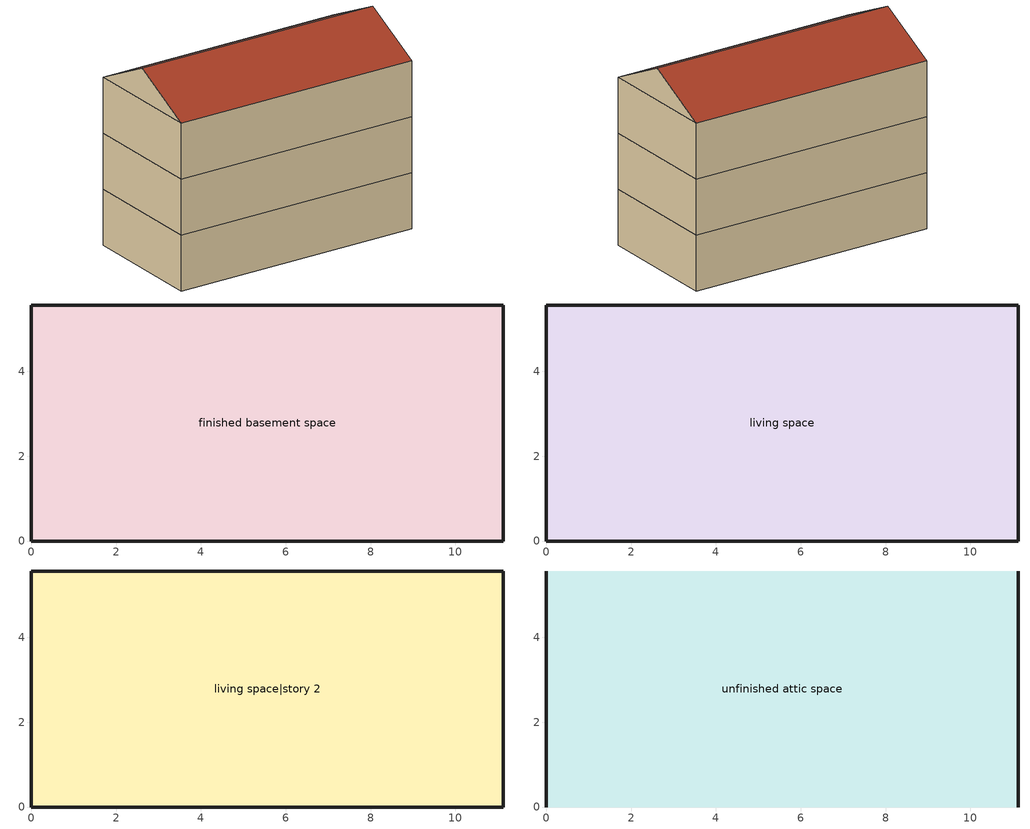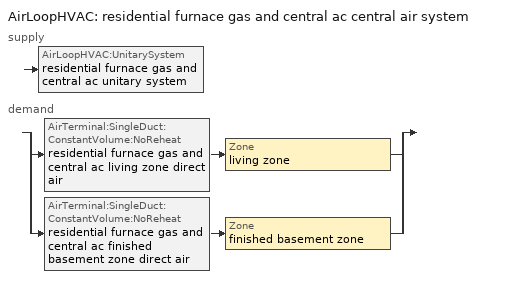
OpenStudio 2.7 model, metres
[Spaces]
finished basement space
 floor foundation: 0,0 0,5.56 11.13,5.56 11.13,0 z-2.44
 wall foundation: 0,5.56 0,0 11.13,0 11.13,5.56 0,5.56 z-2.44:0
living space
 floor to finished basement space: 0,0 0,5.56 11.13,5.56 11.13,0 z0
 wall outside: 0,5.56 0,0 11.13,0 11.13,5.56 0,5.56 z0:2.44
living space|story 2
 floor to living space: 0,0 0,5.56 11.13,5.56 11.13,0 z2.44
 wall outside: 0,5.56 0,0 11.13,0 11.13,5.56 0,5.56 z2.44:4.88
unfinished attic space
 floor to living space|story 2: 0,5.56 11.13,5.56 11.13,0 0,0 z4.88
 wall outside: 0,2.78,6.27 0,5.56,4.88 0,0,4.88; 11.13,2.78,6.27 11.13,0,4.88 11.13,5.56,4.88
 roof outside: 11.13,2.78,6.27 0,2.78,6.27 0,0,4.88 11.13,0,4.88; 0,2.78,6.27 11.13,2.78,6.27 11.13,5.56,4.88 0,5.56,4.88
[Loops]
AirLoopHVAC 'residential furnace gas and central ac central air system'
 supply: AirLoopHVAC:UnitarySystem 'residential furnace gas and central ac unitary system'
 demand: split
  | AirTerminal:SingleDuct:ConstantVolume:NoReheat 'residential furnace gas and central ac living zone direct air' > Zone 'living zone'
  | AirTerminal:SingleDuct:ConstantVolume:NoReheat 'residential furnace gas and central ac finished basement zone direct air' > Zone 'finished basement zone'
[Building]
Building 1: North Axis {deg}=0; Standards Number of Stories=3; Standards Number of Above Ground Stories=2; Standards Building Type=singlefamilydetached; Standards Number of Living Units=1
[Site]
Denver Intl Ap_CO_USA: Latitude {deg}=39.83; Longitude {deg}=-104.65; Time Zone {hr}=-7; Elevation {m}=1650
[ClimateZones]
Climate Zone Institution Name 2=Building America; Climate Zone Document Year 2=0; Climate Zone Value 2=Cold
[Site:WaterMainsTemperature]
Calculation Method=Correlation; Annual Average Outdoor Air Temperature {C}=10.8753; Maximum Difference In Monthly Average Outdoor Air Temperatures {deltaC}=23.1524
[Site:GroundTemperature:Deep]
10.8753, 10.8753, 10.8753, 10.8753, 10.8753, 10.8753, 10.8753, 10.8753, 10.8753, 10.8753, 10.8753, 10.8753
[Material]
EMPD dummy: Roughness=Rough; Thickness {m}=0.001; Conductivity {W/m-K}=0.1; Density {kg/m3}=100; Specific Heat {J/kg-K}=100; Thermal Absorptance=0.9; Solar Absorptance=0.5; Visible Absorptance=0.1
[MaterialProperty:MoisturePenetrationDepth:Settings]
Material=EMPD dummy; Water Vapor Diffusion Resistance Factor=500; Moisture Equation Coefficient a=0.0069; Moisture Equation Coefficient b=0.9066; Moisture Equation Coefficient c=0.0404; Moisture Equation Coefficient d=22.1121; Surface Layer Penetration Depth {m}=0.1; Deep Layer Penetration Depth {m}=0; Coating Layer Thickness {m}=0; Coating Layer Water Vapor Diffusion Resistance Factor=0
[Construction]
EMPD dummy: EMPD dummy
[ThermalZone] Use Ideal Air Loads=No
Name | Thermostat
living zone | living zone temperature setpoint
unfinished attic zone
finished basement zone | finished basement zone temperature setpoint
[Sizing:Zone] Zone Cooling Design Supply Air Temperature Input Method=SupplyAirTemperature; Zone Cooling Design Supply Air Temperature {C}=14; Zone Cooling Design Supply Air Temperature Difference {deltaC}=11.11; Zone Heating Design Supply Air Temperature Input Method=SupplyAirTemperature; Zone Heating Design Supply Air Temperature {C}=40; Zone Heating Design Supply Air Temperature Difference {deltaC}=11.11; Zone Cooling Design Supply Air Humidity Ratio {kg-H2O/kg-air}=0.0085; Zone Heating Design Supply Air Humidity Ratio {kg-H2O/kg-air}=0.008; Cooling Design Air Flow Method=DesignDay; Heating Design Air Flow Method=DesignDay; Account for Dedicated Outdoor Air System=No; Dedicated Outdoor Air System Control Strategy=NeutralSupplyAir; Dedicated Outdoor Air Low Setpoint Temperature for Design {C}=autosize; Dedicated Outdoor Air High Setpoint Temperature for Design {C}=autosize
living zone; unfinished attic zone; finished basement zone
[Zone equipment]
living zone: residential furnace gas and central ac living zone direct air
finished basement zone: residential furnace gas and central ac finished basement zone direct air
[Space]
Name | Space Type | Thermal Zone | Building Unit
living space; living space|story 2 | Space Type 1 | living zone | unit 1
unfinished attic space | Space Type 2 | unfinished attic zone
finished basement space | Space Type 3 | finished basement zone | unit 1
[SpaceType]
Name | Standards Space Type
Space Type 1 | living
Space Type 2 | unfinished attic
Space Type 3 | finished basement
[BuildingUnit]
unit 1: Building Unit Type=Residential
[InternalMass:Definition]
EMPD dummy unfinished attic space: Construction=EMPD dummy; Design Level Calculation Method=SurfaceArea; Surface Area {m2}=61.9354
[InternalMass]
EMPD dummy unfinished attic space: Internal Mass Definition=EMPD dummy unfinished attic space; Space or SpaceType=unfinished attic space; Multiplier=1
[Coil:Heating:Gas]
residential furnace gas heating coil: Availability Schedule=residential heating season; Gas Burner Efficiency=0.78; Nominal Capacity {W}=AutoSize; Parasitic Electric Load {W}=76; Parasitic Gas Load {W}=0; Fuel Type=NaturalGas
[Coil:Cooling:DX:SingleSpeed]
residential central ac cooling coil: Availability Schedule=residential cooling season; Rated Total Cooling Capacity {W}=autosize; Rated Sensible Heat Ratio=0.740403; Rated COP {W/W}=3.95054; Rated Air Flow Rate {m3/s}=autosize; Rated Evaporator Fan Power Per Volume Flow Rate {W/(m3/s)}=773.391; Total Cooling Capacity Function of Temperature Curve=Cool-Cap-fT1; Total Cooling Capacity Function of Flow Fraction Curve=Cool-Cap-fFF1; Energy Input Ratio Function of Temperature Curve=Cool-EIR-fT1; Energy Input Ratio Function of Flow Fraction Curve=Cool-EIR-fFF1; Part Load Fraction Correlation Curve=Cool-PLF-fPLR1; Nominal Time for Condensate Removal to Begin {s}=1000; Ratio of Initial Moisture Evaporation Rate and Steady State Latent Capacity=1.5; Maximum Cycling Rate {cycles/hr}=3; Latent Capacity Time Constant {s}=45; Condenser Type=AirCooled; Evaporative Condenser Effectiveness=0; Evaporative Condenser Air Flow Rate {m3/s}=Autosize; Evaporative Condenser Pump Rated Power Consumption {W}=Autosize; Crankcase Heater Capacity {W}=0; Maximum Outdoor Dry-Bulb Temperature for Crankcase Heater Operation {C}=12.7778; Basin Heater Capacity {W/K}=0; Basin Heater Setpoint Temperature {C}=10
[Fan:OnOff]
residential furnace gas and central ac supply fan: Availability Schedule=Always On Discrete; Fan Total Efficiency=0.75; Pressure Rise {Pa}=794.58; Maximum Flow Rate {m3/s}=autosize; Motor Efficiency=1; Motor In Airstream Fraction=1; Fan Power Ratio Function of Speed Ratio Curve=Fan On Off Power Curve 1; Fan Efficiency Ratio Function of Speed Ratio Curve=Fan On Off Efficiency Curve 1
[AirLoopHVAC:UnitarySystem]
residential furnace gas and central ac unitary system: Control Type=Load; Controlling Zone or Thermostat Location=living zone; Dehumidification Control Type=None; Availability Schedule=Always On Discrete; Supply Fan=residential furnace gas and central ac supply fan; Fan Placement=BlowThrough; Supply Air Fan Operating Mode Schedule=Always Off Discrete; Heating Coil=residential furnace gas heating coil; DX Heating Coil Sizing Ratio=1; Cooling Coil=residential central ac cooling coil; Use DOAS DX Cooling Coil=No; DOAS DX Cooling Coil Leaving Minimum Air Temperature {C}=2; Latent Load Control=SensibleOnlyLoadControl; Supply Air Flow Rate During Cooling Operation {m3/s}=autosize; Supply Air Flow Rate During Heating Operation {m3/s}=autosize; Supply Air Flow Rate When No Cooling or Heating is Required {m3/s}=0; Maximum Supply Air Temperature {C}=48.8889; Maximum Outdoor Dry-Bulb Temperature for Supplemental Heater Operation {C}=21; Maximum Cycling Rate {cycles/hr}=2.5; Heat Pump Time Constant {s}=60; Fraction of On-Cycle Power Use=0.01; Heat Pump Fan Delay Time {s}=60; Ancilliary On-Cycle Electric Power {W}=0; Ancilliary Off-Cycle Electric Power {W}=0
[AirLoopHVAC]
residential furnace gas and central ac central air system: Availability Schedule=Always On Discrete; Design Supply Air Flow Rate {m3/s}=AutoSize
[Sizing:System]
residential furnace gas and central ac central air system: Type of Load to Size On=Sensible; Design Outdoor Air Flow Rate {m3/s}=Autosize; Central Heating Maximum System Air Flow Ratio=0.3; Preheat Design Temperature {C}=7; Preheat Design Humidity Ratio {kg-H2O/kg-Air}=0.008; Precool Design Temperature {C}=12.8; Precool Design Humidity Ratio {kg-H2O/kg-Air}=0.008; Central Cooling Design Supply Air Temperature {C}=12.8; Central Heating Design Supply Air Temperature {C}=16.7; Sizing Option=NonCoincident; 100% Outdoor Air in Cooling=Yes; 100% Outdoor Air in Heating=Yes; Central Cooling Design Supply Air Humidity Ratio {kg-H2O/kg-Air}=0.0085; Central Heating Design Supply Air Humidity Ratio {kg-H2O/kg-Air}=0.008; Cooling Design Air Flow Method=DesignDay; Cooling Design Air Flow Rate {m3/s}=0; Heating Design Air Flow Method=DesignDay; Heating Design Air Flow Rate {m3/s}=0; System Outdoor Air Method=ZoneSum; Zone Maximum Outdoor Air Fraction=1; Cooling Supply Air Flow Rate Per Floor Area {m3/s-m2}=0.00996765; Cooling Fraction of Autosized Cooling Supply Air Flow Rate=1; Cooling Supply Air Flow Rate Per Unit Cooling Capacity {m3/s-W}=3.94755e-05; Heating Supply Air Flow Rate Per Floor Area {m3/s-m2}=0.00996765; Heating Fraction of Autosized Heating Supply Air Flow Rate=1; Heating Fraction of Autosized Cooling Supply Air Flow Rate=1; Heating Supply Air Flow Rate Per Unit Heating Capacity {m3/s-W}=3.15882e-05; Cooling Design Capacity Method=CoolingDesignCapacity; Cooling Design Capacity {W}=autosize; Cooling Design Capacity Per Floor Area {W/m2}=234.7; Fraction of Autosized Cooling Design Capacity=1; Heating Design Capacity Method=HeatingDesignCapacity; Heating Design Capacity {W}=autosize; Heating Design Capacity Per Floor Area {W/m2}=157; Fraction of Autosized Heating Design Capacity=1; Central Cooling Capacity Control Method=OnOff
[AirTerminal:SingleDuct:ConstantVolume:NoReheat] Availability Schedule=Always On Discrete; Maximum Air Flow Rate {m3/s}=AutoSize
residential furnace gas and central ac living zone direct air; residential furnace gas and central ac finished basement zone direct air
[ThermostatSetpoint:DualSetpoint] Heating Setpoint Temperature Schedule=residential heating setpoint; Cooling Setpoint Temperature Schedule=residential cooling setpoint
living zone temperature setpoint; finished basement zone temperature setpoint
[Schedule:Constant]
Name | Value
Always On Discrete | 1
Always Off Discrete | 0
[Curve:Exponent]
Fan On Off Power Curve 1: Coefficient1 Constant=1; Coefficient2 Constant=0; Coefficient3 Constant=0; Minimum Value of x=0; Maximum Value of x=1
[Curve:Cubic]
Fan On Off Efficiency Curve 1: Coefficient1 Constant=1; Coefficient2 x=0; Coefficient3 x**2=0; Coefficient4 x**3=0; Minimum Value of x=0; Maximum Value of x=1
[Curve:Biquadratic] Minimum Value of x=13.88; Maximum Value of x=23.88; Minimum Value of y=18.33; Maximum Value of y=51.66
Name | Coefficient1 Constant | Coefficient2 x | Coefficient3 x**2 | Coefficient4 y | Coefficient5 y**2 | Coefficient6 x*y
Cool-Cap-fT1 | 1.5509 | -0.0750501 | 0.00309714 | 0.00240111 | -5.0544e-05 | -0.000427281
Cool-EIR-fT1 | -0.304283 | 0.118048 | -0.00342467 | -0.00626191 | 0.000695427 | -0.000469975
[Curve:Quadratic] Minimum Value of x=0
Name | Coefficient1 Constant | Coefficient2 x | Coefficient3 x**2 | Maximum Value of x | Minimum Curve Output | Maximum Curve Output
Cool-PLF-fPLR1 | 0.93 | 0.07 | 0 | 1 | 0.7 | 1
Cool-Cap-fFF1 | 0.718605 | 0.4101 | -0.128705 | 2 | 0 | 2
Cool-EIR-fFF1 | 1.323 | -0.477711 | 0.154712 | 2 | 0 | 2
[Schedule:Ruleset]
Name | Default Day Schedule
residential heating season | Schedule Day 1
residential cooling season | Schedule Day 4
residential heating setpoint | Schedule Day 2
residential cooling setpoint | Schedule Day 3
[Schedule:Day]
Schedule Day 1; Schedule Day 4; Schedule Day 2; Schedule Day 3: 24, 0, 0
residential heating season allday1; residential heating season allday2; residential heating season allday3; residential heating season allday4; residential heating season allday5; residential heating season allday6; residential heating season allday7; residential heating season allday8; residential heating season allday9; residential heating season allday10; residential heating season allday11; residential heating season allday12; residential cooling season allday1; residential cooling season allday2; residential cooling season allday3; residential cooling season allday4; residential cooling season allday5; residential cooling season allday6; residential cooling season allday7; residential cooling season allday8; residential cooling season allday9; residential cooling season allday10; residential cooling season allday11; residential cooling season allday12: 24, 0, 1
residential heating setpoint allday1; residential heating setpoint allday2; residential heating setpoint allday3; residential heating setpoint allday4; residential heating setpoint allday5; residential heating setpoint allday6; residential heating setpoint allday7; residential heating setpoint allday8; residential heating setpoint allday9; residential heating setpoint allday10; residential heating setpoint allday11; residential heating setpoint allday12: 24, 0, 21.6667
residential cooling setpoint weekday1; residential cooling setpoint weekday2; residential cooling setpoint weekday3; residential cooling setpoint weekday4; residential cooling setpoint weekday5; residential cooling setpoint weekday6; residential cooling setpoint weekday7; residential cooling setpoint weekday8; residential cooling setpoint weekday9; residential cooling setpoint weekday10; residential cooling setpoint weekday11; residential cooling setpoint weekday12: 1, 0, 24.4444, 2, 0, 23.8889, 4, 0, 23.3333, 5, 0, 23.8889, 7, 0, 24.4444, 8, 0, 23.8889, 10, 0, 23.3333, 11, 0, 23.8889, 13, 0, 24.4444, 14, 0, 23.8889, 16, 0, 23.3333, 17, 0, 23.8889, 19, 0, 24.4444, 20, 0, 23.8889, 22, 0, 23.3333, 23, 0, 23.8889, 24, 0, 24.4444
residential cooling setpoint weekend1; residential cooling setpoint weekend2; residential cooling setpoint weekend3; residential cooling setpoint weekend4; residential cooling setpoint weekend5; residential cooling setpoint weekend6; residential cooling setpoint weekend7; residential cooling setpoint weekend8; residential cooling setpoint weekend9; residential cooling setpoint weekend10; residential cooling setpoint weekend11; residential cooling setpoint weekend12: 1, 0, 25, 2, 0, 25.5556, 4, 0, 26.1111, 5, 0, 25.5556, 7, 0, 25, 8, 0, 25.5556, 10, 0, 26.1111, 11, 0, 25.5556, 13, 0, 25, 14, 0, 25.5556, 16, 0, 26.1111, 17, 0, 25.5556, 19, 0, 25, 20, 0, 25.5556, 22, 0, 26.1111, 23, 0, 25.5556, 24, 0, 25
[Schedule:Rule] Date Specification Type=DateRange; Start Day=1
Name | Schedule Ruleset | Rule Order | Day Schedule | Apply Sunday | Apply Monday | Apply Tuesday | Apply Wednesday | Apply Thursday | Apply Friday | Apply Saturday | Start Month | End Month | End Day
residential heating season allday ruleset1 | residential heating season | 11 | residential heating season allday1 | Yes | Yes | Yes | Yes | Yes | Yes | Yes | 1 | 1 | 31
residential heating season allday ruleset2 | residential heating season | 10 | residential heating season allday2 | Yes | Yes | Yes | Yes | Yes | Yes | Yes | 2 | 2 | 28
residential heating season allday ruleset3 | residential heating season | 9 | residential heating season allday3 | Yes | Yes | Yes | Yes | Yes | Yes | Yes | 3 | 3 | 31
residential heating season allday ruleset4 | residential heating season | 8 | residential heating season allday4 | Yes | Yes | Yes | Yes | Yes | Yes | Yes | 4 | 4 | 30
residential heating season allday ruleset5 | residential heating season | 7 | residential heating season allday5 | Yes | Yes | Yes | Yes | Yes | Yes | Yes | 5 | 5 | 31
residential heating season allday ruleset6 | residential heating season | 6 | residential heating season allday6 | Yes | Yes | Yes | Yes | Yes | Yes | Yes | 6 | 6 | 30
residential heating season allday ruleset7 | residential heating season | 5 | residential heating season allday7 | Yes | Yes | Yes | Yes | Yes | Yes | Yes | 7 | 7 | 31
residential heating season allday ruleset8 | residential heating season | 4 | residential heating season allday8 | Yes | Yes | Yes | Yes | Yes | Yes | Yes | 8 | 8 | 31
residential heating season allday ruleset9 | residential heating season | 3 | residential heating season allday9 | Yes | Yes | Yes | Yes | Yes | Yes | Yes | 9 | 9 | 30
residential heating season allday ruleset10 | residential heating season | 2 | residential heating season allday10 | Yes | Yes | Yes | Yes | Yes | Yes | Yes | 10 | 10 | 31
residential heating season allday ruleset11 | residential heating season | 1 | residential heating season allday11 | Yes | Yes | Yes | Yes | Yes | Yes | Yes | 11 | 11 | 30
residential heating season allday ruleset12 | residential heating season | 0 | residential heating season allday12 | Yes | Yes | Yes | Yes | Yes | Yes | Yes | 12 | 12 | 31
residential cooling season allday ruleset1 | residential cooling season | 11 | residential cooling season allday1 | Yes | Yes | Yes | Yes | Yes | Yes | Yes | 1 | 1 | 31
residential cooling season allday ruleset2 | residential cooling season | 10 | residential cooling season allday2 | Yes | Yes | Yes | Yes | Yes | Yes | Yes | 2 | 2 | 28
residential cooling season allday ruleset3 | residential cooling season | 9 | residential cooling season allday3 | Yes | Yes | Yes | Yes | Yes | Yes | Yes | 3 | 3 | 31
residential cooling season allday ruleset4 | residential cooling season | 8 | residential cooling season allday4 | Yes | Yes | Yes | Yes | Yes | Yes | Yes | 4 | 4 | 30
residential cooling season allday ruleset5 | residential cooling season | 7 | residential cooling season allday5 | Yes | Yes | Yes | Yes | Yes | Yes | Yes | 5 | 5 | 31
residential cooling season allday ruleset6 | residential cooling season | 6 | residential cooling season allday6 | Yes | Yes | Yes | Yes | Yes | Yes | Yes | 6 | 6 | 30
residential cooling season allday ruleset7 | residential cooling season | 5 | residential cooling season allday7 | Yes | Yes | Yes | Yes | Yes | Yes | Yes | 7 | 7 | 31
residential cooling season allday ruleset8 | residential cooling season | 4 | residential cooling season allday8 | Yes | Yes | Yes | Yes | Yes | Yes | Yes | 8 | 8 | 31
residential cooling season allday ruleset9 | residential cooling season | 3 | residential cooling season allday9 | Yes | Yes | Yes | Yes | Yes | Yes | Yes | 9 | 9 | 30
residential cooling season allday ruleset10 | residential cooling season | 2 | residential cooling season allday10 | Yes | Yes | Yes | Yes | Yes | Yes | Yes | 10 | 10 | 31
residential cooling season allday ruleset11 | residential cooling season | 1 | residential cooling season allday11 | Yes | Yes | Yes | Yes | Yes | Yes | Yes | 11 | 11 | 30
residential cooling season allday ruleset12 | residential cooling season | 0 | residential cooling season allday12 | Yes | Yes | Yes | Yes | Yes | Yes | Yes | 12 | 12 | 31
residential heating setpoint allday ruleset1 | residential heating setpoint | 11 | residential heating setpoint allday1 | Yes | Yes | Yes | Yes | Yes | Yes | Yes | 1 | 1 | 31
residential heating setpoint allday ruleset2 | residential heating setpoint | 10 | residential heating setpoint allday2 | Yes | Yes | Yes | Yes | Yes | Yes | Yes | 2 | 2 | 28
residential heating setpoint allday ruleset3 | residential heating setpoint | 9 | residential heating setpoint allday3 | Yes | Yes | Yes | Yes | Yes | Yes | Yes | 3 | 3 | 31
residential heating setpoint allday ruleset4 | residential heating setpoint | 8 | residential heating setpoint allday4 | Yes | Yes | Yes | Yes | Yes | Yes | Yes | 4 | 4 | 30
residential heating setpoint allday ruleset5 | residential heating setpoint | 7 | residential heating setpoint allday5 | Yes | Yes | Yes | Yes | Yes | Yes | Yes | 5 | 5 | 31
residential heating setpoint allday ruleset6 | residential heating setpoint | 6 | residential heating setpoint allday6 | Yes | Yes | Yes | Yes | Yes | Yes | Yes | 6 | 6 | 30
residential heating setpoint allday ruleset7 | residential heating setpoint | 5 | residential heating setpoint allday7 | Yes | Yes | Yes | Yes | Yes | Yes | Yes | 7 | 7 | 31
residential heating setpoint allday ruleset8 | residential heating setpoint | 4 | residential heating setpoint allday8 | Yes | Yes | Yes | Yes | Yes | Yes | Yes | 8 | 8 | 31
residential heating setpoint allday ruleset9 | residential heating setpoint | 3 | residential heating setpoint allday9 | Yes | Yes | Yes | Yes | Yes | Yes | Yes | 9 | 9 | 30
residential heating setpoint allday ruleset10 | residential heating setpoint | 2 | residential heating setpoint allday10 | Yes | Yes | Yes | Yes | Yes | Yes | Yes | 10 | 10 | 31
residential heating setpoint allday ruleset11 | residential heating setpoint | 1 | residential heating setpoint allday11 | Yes | Yes | Yes | Yes | Yes | Yes | Yes | 11 | 11 | 30
residential heating setpoint allday ruleset12 | residential heating setpoint | 0 | residential heating setpoint allday12 | Yes | Yes | Yes | Yes | Yes | Yes | Yes | 12 | 12 | 31
residential cooling setpoint weekday ruleset1 | residential cooling setpoint | 23 | residential cooling setpoint weekday1 | No | Yes | Yes | Yes | Yes | Yes | No | 1 | 1 | 31
residential cooling setpoint weekend ruleset1 | residential cooling setpoint | 22 | residential cooling setpoint weekend1 | Yes | No | No | No | No | No | Yes | 1 | 1 | 31
residential cooling setpoint weekday ruleset2 | residential cooling setpoint | 21 | residential cooling setpoint weekday2 | No | Yes | Yes | Yes | Yes | Yes | No | 2 | 2 | 28
residential cooling setpoint weekend ruleset2 | residential cooling setpoint | 20 | residential cooling setpoint weekend2 | Yes | No | No | No | No | No | Yes | 2 | 2 | 28
residential cooling setpoint weekday ruleset3 | residential cooling setpoint | 19 | residential cooling setpoint weekday3 | No | Yes | Yes | Yes | Yes | Yes | No | 3 | 3 | 31
residential cooling setpoint weekend ruleset3 | residential cooling setpoint | 18 | residential cooling setpoint weekend3 | Yes | No | No | No | No | No | Yes | 3 | 3 | 31
residential cooling setpoint weekday ruleset4 | residential cooling setpoint | 17 | residential cooling setpoint weekday4 | No | Yes | Yes | Yes | Yes | Yes | No | 4 | 4 | 30
residential cooling setpoint weekend ruleset4 | residential cooling setpoint | 16 | residential cooling setpoint weekend4 | Yes | No | No | No | No | No | Yes | 4 | 4 | 30
residential cooling setpoint weekday ruleset5 | residential cooling setpoint | 15 | residential cooling setpoint weekday5 | No | Yes | Yes | Yes | Yes | Yes | No | 5 | 5 | 31
residential cooling setpoint weekend ruleset5 | residential cooling setpoint | 14 | residential cooling setpoint weekend5 | Yes | No | No | No | No | No | Yes | 5 | 5 | 31
residential cooling setpoint weekday ruleset6 | residential cooling setpoint | 13 | residential cooling setpoint weekday6 | No | Yes | Yes | Yes | Yes | Yes | No | 6 | 6 | 30
residential cooling setpoint weekend ruleset6 | residential cooling setpoint | 12 | residential cooling setpoint weekend6 | Yes | No | No | No | No | No | Yes | 6 | 6 | 30
residential cooling setpoint weekday ruleset7 | residential cooling setpoint | 11 | residential cooling setpoint weekday7 | No | Yes | Yes | Yes | Yes | Yes | No | 7 | 7 | 31
residential cooling setpoint weekend ruleset7 | residential cooling setpoint | 10 | residential cooling setpoint weekend7 | Yes | No | No | No | No | No | Yes | 7 | 7 | 31
residential cooling setpoint weekday ruleset8 | residential cooling setpoint | 9 | residential cooling setpoint weekday8 | No | Yes | Yes | Yes | Yes | Yes | No | 8 | 8 | 31
residential cooling setpoint weekend ruleset8 | residential cooling setpoint | 8 | residential cooling setpoint weekend8 | Yes | No | No | No | No | No | Yes | 8 | 8 | 31
residential cooling setpoint weekday ruleset9 | residential cooling setpoint | 7 | residential cooling setpoint weekday9 | No | Yes | Yes | Yes | Yes | Yes | No | 9 | 9 | 30
residential cooling setpoint weekend ruleset9 | residential cooling setpoint | 6 | residential cooling setpoint weekend9 | Yes | No | No | No | No | No | Yes | 9 | 9 | 30
residential cooling setpoint weekday ruleset10 | residential cooling setpoint | 5 | residential cooling setpoint weekday10 | No | Yes | Yes | Yes | Yes | Yes | No | 10 | 10 | 31
residential cooling setpoint weekend ruleset10 | residential cooling setpoint | 4 | residential cooling setpoint weekend10 | Yes | No | No | No | No | No | Yes | 10 | 10 | 31
residential cooling setpoint weekday ruleset11 | residential cooling setpoint | 3 | residential cooling setpoint weekday11 | No | Yes | Yes | Yes | Yes | Yes | No | 11 | 11 | 30
residential cooling setpoint weekend ruleset11 | residential cooling setpoint | 2 | residential cooling setpoint weekend11 | Yes | No | No | No | No | No | Yes | 11 | 11 | 30
residential cooling setpoint weekday ruleset12 | residential cooling setpoint | 1 | residential cooling setpoint weekday12 | No | Yes | Yes | Yes | Yes | Yes | No | 12 | 12 | 31
residential cooling setpoint weekend ruleset12 | residential cooling setpoint | 0 | residential cooling setpoint weekend12 | Yes | No | No | No | No | No | Yes | 12 | 12 | 31
